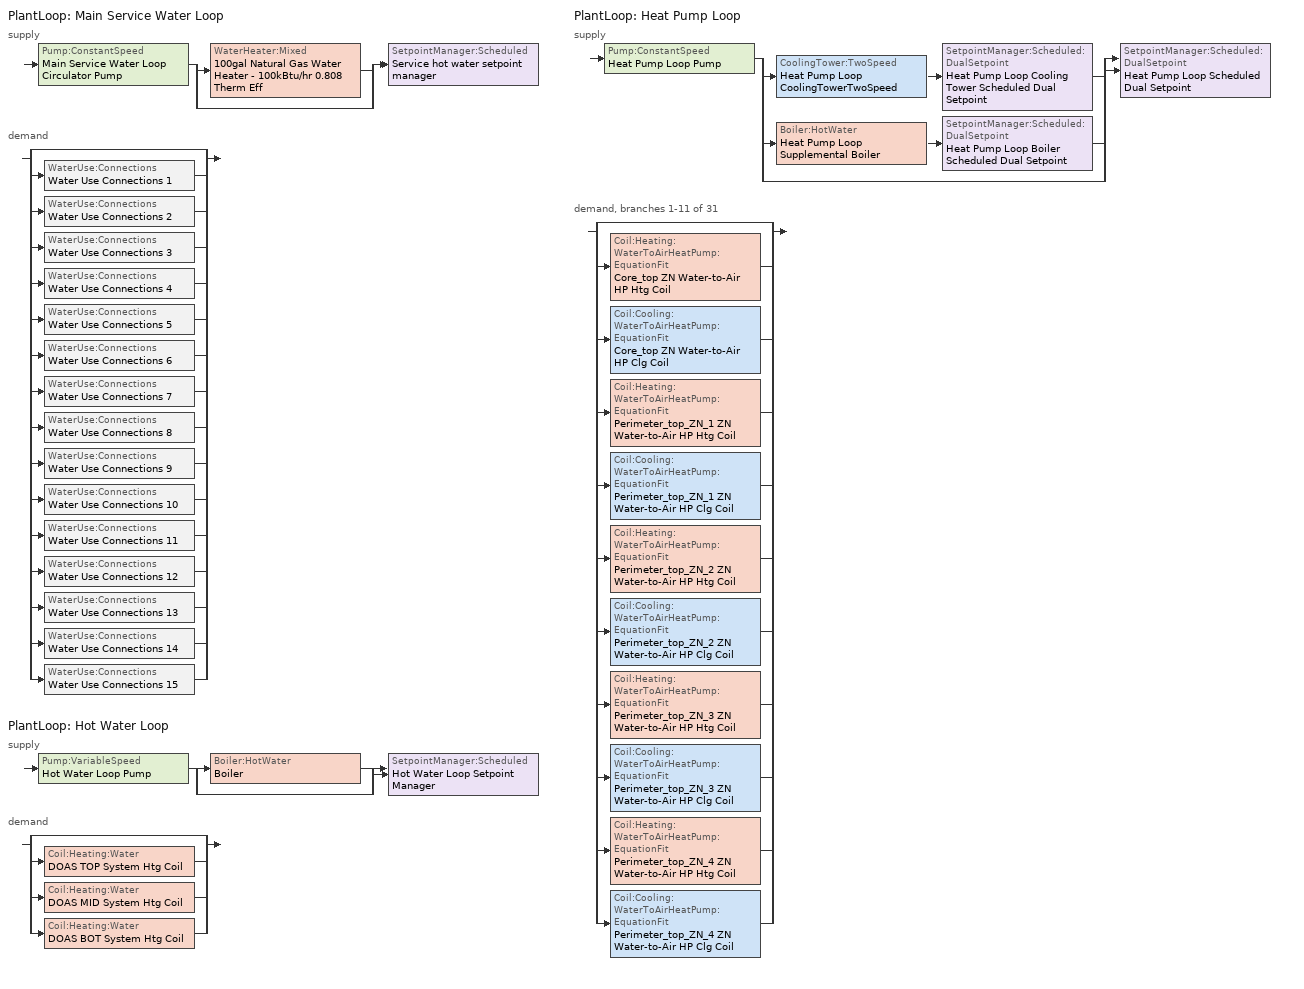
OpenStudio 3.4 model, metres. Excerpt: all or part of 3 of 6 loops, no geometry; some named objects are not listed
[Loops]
PlantLoop 'Main Service Water Loop'
 supply: Pump:ConstantSpeed 'Main Service Water Loop Circulator Pump' > split
  | WaterHeater:Mixed '100gal Natural Gas Water Heater - 100kBtu/hr 0.808 Therm Eff'
  | bypass
  join > SetpointManager:Scheduled 'Service hot water setpoint manager'
 demand: split
  | bypass
  | WaterUse:Connections 'Water Use Connections 1'
  | WaterUse:Connections 'Water Use Connections 2'
  | WaterUse:Connections 'Water Use Connections 3'
  | WaterUse:Connections 'Water Use Connections 4'
  | WaterUse:Connections 'Water Use Connections 5'
  | WaterUse:Connections 'Water Use Connections 6'
  | WaterUse:Connections 'Water Use Connections 7'
  | WaterUse:Connections 'Water Use Connections 8'
  | WaterUse:Connections 'Water Use Connections 9'
  | WaterUse:Connections 'Water Use Connections 10'
  | WaterUse:Connections 'Water Use Connections 11'
  | WaterUse:Connections 'Water Use Connections 12'
  | WaterUse:Connections 'Water Use Connections 13'
  | WaterUse:Connections 'Water Use Connections 14'
  | WaterUse:Connections 'Water Use Connections 15'
PlantLoop 'Hot Water Loop'
 supply: Pump:VariableSpeed 'Hot Water Loop Pump' > split
  | Boiler:HotWater 'Boiler'
  | bypass
  join > SetpointManager:Scheduled 'Hot Water Loop Setpoint Manager'
 demand: split
  | bypass
  | Coil:Heating:Water 'DOAS TOP System Htg Coil'
  | Coil:Heating:Water 'DOAS MID System Htg Coil'
  | Coil:Heating:Water 'DOAS BOT System Htg Coil'
PlantLoop 'Heat Pump Loop'
 supply: Pump:ConstantSpeed 'Heat Pump Loop Pump' > split
  | CoolingTower:TwoSpeed 'Heat Pump Loop CoolingTowerTwoSpeed' > SetpointManager:Scheduled:DualSetpoint 'Heat Pump Loop Cooling Tower Scheduled Dual Setpoint'
  | Boiler:HotWater 'Heat Pump Loop Supplemental Boiler' > SetpointManager:Scheduled:DualSetpoint 'Heat Pump Loop Boiler Scheduled Dual Setpoint'
  | bypass
  join > SetpointManager:Scheduled:DualSetpoint 'Heat Pump Loop Scheduled Dual Setpoint'
 demand, branches 1-11 of 31: split
  | bypass
  | Coil:Heating:WaterToAirHeatPump:EquationFit 'Core_top ZN Water-to-Air HP Htg Coil'
  | Coil:Cooling:WaterToAirHeatPump:EquationFit 'Core_top ZN Water-to-Air HP Clg Coil'
  | Coil:Heating:WaterToAirHeatPump:EquationFit 'Perimeter_top_ZN_1 ZN Water-to-Air HP Htg Coil'
  | Coil:Cooling:WaterToAirHeatPump:EquationFit 'Perimeter_top_ZN_1 ZN Water-to-Air HP Clg Coil'
  | Coil:Heating:WaterToAirHeatPump:EquationFit 'Perimeter_top_ZN_2 ZN Water-to-Air HP Htg Coil'
  | Coil:Cooling:WaterToAirHeatPump:EquationFit 'Perimeter_top_ZN_2 ZN Water-to-Air HP Clg Coil'
  | Coil:Heating:WaterToAirHeatPump:EquationFit 'Perimeter_top_ZN_3 ZN Water-to-Air HP Htg Coil'
  | Coil:Cooling:WaterToAirHeatPump:EquationFit 'Perimeter_top_ZN_3 ZN Water-to-Air HP Clg Coil'
  | Coil:Heating:WaterToAirHeatPump:EquationFit 'Perimeter_top_ZN_4 ZN Water-to-Air HP Htg Coil'
  | Coil:Cooling:WaterToAirHeatPump:EquationFit 'Perimeter_top_ZN_4 ZN Water-to-Air HP Clg Coil'
[Sizing:Zone] Zone Cooling Design Supply Air Temperature Input Method=SupplyAirTemperature; Zone Cooling Design Supply Air Temperature Difference {deltaC}=11.11; Zone Heating Design Supply Air Temperature Input Method=SupplyAirTemperature; Zone Heating Design Supply Air Temperature Difference {deltaC}=11.11; Zone Cooling Design Supply Air Humidity Ratio {kg-H2O/kg-air}=0.0085; Zone Heating Design Supply Air Humidity Ratio {kg-H2O/kg-air}=0.008; Cooling Design Air Flow Method=DesignDay; Heating Design Air Flow Method=DesignDay; Dedicated Outdoor Air System Control Strategy=NeutralSupplyAir
Name | Zone Cooling Design Supply Air Temperature {C} | Zone Heating Design Supply Air Temperature {C} | Account for Dedicated Outdoor Air System | Dedicated Outdoor Air Low Setpoint Temperature for Design {C} | Dedicated Outdoor Air High Setpoint Temperature for Design {C} | Design Minimum Zone Ventilation Efficiency
Core_bottom ZN | 12.7778 | 50 | Yes | 15.5556 | 21.1111 | 0.6
FirstFloor_Plenum ZN; MidFloor_Plenum ZN; TopFloor_Plenum ZN | 14 | 40 | No | autosize | autosize
[Zone equipment]
Core_bottom ZN: Core_bottom ZN WSHP, Core_bottom ZN Air Terminal
[AvailabilityManager:NightCycle] Applicability Schedule=Always On Discrete; Thermostat Tolerance {deltaC}=1
Name | Control Type | Cycling Run Time {s}
Availability Manager Night Cycle 1; Availability Manager Night Cycle 2; Availability Manager Night Cycle 3 | CycleOnAny | 1800
Availability Manager Night Cycle 4; Availability Manager Night Cycle 5; Availability Manager Night Cycle 6 | CycleOnAnyZoneFansOnly | 3600
[PlantLoop] Glycol Concentration=0; Minimum Loop Temperature {C}=10; Plant Loop Volume {m3}=Autocalculate
Name | Maximum Loop Temperature {C} | Load Distribution Scheme | Fluid Type
Main Service Water Loop | 60 | Optimal
Hot Water Loop |  | Optimal | Water
Heat Pump Loop | 35 | SequentialLoad | Water
[Sizing:Plant] Loop Type=Heating; Sizing Option=NonCoincident; Zone Timesteps in Averaging Window=1; Coincident Sizing Factor Mode=None
Name | Design Loop Exit Temperature {C} | Loop Design Temperature Difference {deltaC}
Main Service Water Loop | 60 | 5
Hot Water Loop | 82.2222 | 11.1111
Heat Pump Loop | 39 | 11
[SetpointManager:Scheduled] Control Variable=Temperature
Name | Schedule | Setpoint Node or NodeList
Service hot water setpoint manager | Service Water Loop Temp - 140F | Main Service Water Loop Supply Outlet Node
Hot Water Loop Setpoint Manager | Hot Water Loop Temp - 180F
[Pump:ConstantSpeed] Rated Flow Rate {m3/s}=autosize; Rated Power Consumption {W}=autosize; Fraction of Motor Inefficiencies to Fluid Stream=0; Pump Control Type=Intermittent; Design Power Sizing Method=PowerPerFlowPerPressure; Design Electric Power per Unit Flow Rate {W/(m3/s)}=348701.1; Design Shaft Power per Unit Flow Rate per Unit Head {W-s/m3-Pa}=1.28205
Name | Rated Pump Head {Pa} | Motor Efficiency
Main Service Water Loop Circulator Pump | 29891 | 0.7
Heat Pump Loop Pump | 179344 | 0.9
[WaterHeater:Mixed]
100gal Natural Gas Water Heater - 100kBtu/hr 0.808 Therm Eff: Tank Volume {m3}=0.378541; Setpoint Temperature Schedule=Service Water Loop Temp - 140F; Deadband Temperature Difference {deltaC}=2; Maximum Temperature Limit {C}=60; Heater Control Type=Cycle; Heater Maximum Capacity {W}=29307.1; Heater Fuel Type=NaturalGas; Heater Thermal Efficiency=0.808453; Off Cycle Parasitic Fuel Consumption Rate {W}=1886.44; Off Cycle Parasitic Fuel Type=NaturalGas; Off Cycle Parasitic Heat Fraction to Tank=0; On Cycle Parasitic Fuel Consumption Rate {W}=1886.44; On Cycle Parasitic Fuel Type=NaturalGas; On Cycle Parasitic Heat Fraction to Tank=0; Ambient Temperature Indicator=ThermalZone; Ambient Temperature Thermal Zone=Core_bottom ZN; Off Cycle Loss Coefficient to Ambient Temperature {W/K}=7.96239; On Cycle Loss Coefficient to Ambient Temperature {W/K}=7.96239; Use Side Effectiveness=1; Source Side Effectiveness=1; Use Side Design Flow Rate {m3/s}=autosize; Source Side Design Flow Rate {m3/s}=autosize; Indirect Water Heating Recovery Time {hr}=1.5; Source Side Flow Control Mode=IndirectHeatPrimarySetpoint
[WaterHeater:Sizing]
100gal Natural Gas Water Heater - 100kBtu/hr 0.808 Therm Eff: Design Mode=PeakDraw; Time Storage Can Meet Peak Draw {hr}=0.538503; Time for Tank Recovery {hr}=0; Nominal Tank Volume for Autosizing Plant Connections {m3}=1
[WaterUse:Connections] Drain Water Heat Exchanger Type=None; Drain Water Heat Exchanger Destination=Plant
Name | Water Use Equipment Name 1
Water Use Connections 1 | Core_bottom Service Water Use 0.17gpm
Water Use Connections 2 | Core_mid Service Water Use 0.17gpm
Water Use Connections 3 | Core_top Service Water Use 0.17gpm
Water Use Connections 4 | Perimeter_bot_ZN_1 Service Water Use 0.04gpm
Water Use Connections 5 | Perimeter_bot_ZN_2 Service Water Use 0.02gpm
Water Use Connections 6 | Perimeter_bot_ZN_3 Service Water Use 0.04gpm
Water Use Connections 7 | Perimeter_bot_ZN_4 Service Water Use 0.02gpm
Water Use Connections 8 | Perimeter_mid_ZN_1 Service Water Use 0.04gpm
Water Use Connections 9 | Perimeter_mid_ZN_2 Service Water Use 0.02gpm
Water Use Connections 10 | Perimeter_mid_ZN_3 Service Water Use 0.04gpm
Water Use Connections 11 | Perimeter_mid_ZN_4 Service Water Use 0.02gpm
Water Use Connections 12 | Perimeter_top_ZN_1 Service Water Use 0.04gpm
Water Use Connections 13 | Perimeter_top_ZN_2 Service Water Use 0.02gpm
Water Use Connections 14 | Perimeter_top_ZN_3 Service Water Use 0.04gpm
Water Use Connections 15 | Perimeter_top_ZN_4 Service Water Use 0.02gpm
[WaterUse:Equipment:Definition] Target Temperature Schedule=Mixed Water At Faucet Temp - 140F; Sensible Fraction Schedule=Fraction Sensible - 0.2; Latent Fraction Schedule=Fraction Latent - 0.05
Name | Peak Flow Rate {m3/s}
Core_bottom Service Water Use Def 0.17gpm; Core_mid Service Water Use Def 0.17gpm; Core_top Service Water Use Def 0.17gpm | 1.05864e-05
Perimeter_bot_ZN_1 Service Water Use Def 0.04gpm; Perimeter_bot_ZN_3 Service Water Use Def 0.04gpm; Perimeter_mid_ZN_1 Service Water Use Def 0.04gpm; Perimeter_mid_ZN_3 Service Water Use Def 0.04gpm; Perimeter_top_ZN_1 Service Water Use Def 0.04gpm; Perimeter_top_ZN_3 Service Water Use Def 0.04gpm | 2.23171e-06
Perimeter_bot_ZN_2 Service Water Use Def 0.02gpm; Perimeter_mid_ZN_2 Service Water Use Def 0.02gpm; Perimeter_top_ZN_2 Service Water Use Def 0.02gpm | 1.41286e-06
Perimeter_bot_ZN_4 Service Water Use Def 0.02gpm; Perimeter_mid_ZN_4 Service Water Use Def 0.02gpm; Perimeter_top_ZN_4 Service Water Use Def 0.02gpm | 1.41277e-06
[WaterUse:Equipment] Flow Rate Fraction Schedule=OfficeMedium BLDG_SWH_SCH
Name | Water Use Equipment Definition
Core_bottom Service Water Use 0.17gpm | Core_bottom Service Water Use Def 0.17gpm
Core_mid Service Water Use 0.17gpm | Core_mid Service Water Use Def 0.17gpm
Core_top Service Water Use 0.17gpm | Core_top Service Water Use Def 0.17gpm
Perimeter_bot_ZN_1 Service Water Use 0.04gpm | Perimeter_bot_ZN_1 Service Water Use Def 0.04gpm
Perimeter_bot_ZN_2 Service Water Use 0.02gpm | Perimeter_bot_ZN_2 Service Water Use Def 0.02gpm
Perimeter_bot_ZN_3 Service Water Use 0.04gpm | Perimeter_bot_ZN_3 Service Water Use Def 0.04gpm
Perimeter_bot_ZN_4 Service Water Use 0.02gpm | Perimeter_bot_ZN_4 Service Water Use Def 0.02gpm
Perimeter_mid_ZN_1 Service Water Use 0.04gpm | Perimeter_mid_ZN_1 Service Water Use Def 0.04gpm
Perimeter_mid_ZN_2 Service Water Use 0.02gpm | Perimeter_mid_ZN_2 Service Water Use Def 0.02gpm
Perimeter_mid_ZN_3 Service Water Use 0.04gpm | Perimeter_mid_ZN_3 Service Water Use Def 0.04gpm
Perimeter_mid_ZN_4 Service Water Use 0.02gpm | Perimeter_mid_ZN_4 Service Water Use Def 0.02gpm
Perimeter_top_ZN_1 Service Water Use 0.04gpm | Perimeter_top_ZN_1 Service Water Use Def 0.04gpm
Perimeter_top_ZN_2 Service Water Use 0.02gpm | Perimeter_top_ZN_2 Service Water Use Def 0.02gpm
Perimeter_top_ZN_3 Service Water Use 0.04gpm | Perimeter_top_ZN_3 Service Water Use Def 0.04gpm
Perimeter_top_ZN_4 Service Water Use 0.02gpm | Perimeter_top_ZN_4 Service Water Use Def 0.02gpm
[Pump:VariableSpeed]
Hot Water Loop Pump: Rated Pump Head {Pa}=179344; Motor Efficiency=0.9; Pump Control Type=Intermittent; Skin Loss Radiative Fraction=0.5; Design Power Sizing Method=PowerPerFlowPerPressure; Design Electric Power per Unit Flow Rate {W/(m3/s)}=348701.1; Design Shaft Power per Unit Flow Rate per Unit Head {W-s/m3-Pa}=1.28205; Design Minimum Flow Rate Fraction=0
[Boiler:HotWater] Efficiency Curve Temperature Evaluation Variable=LeavingBoiler; Minimum Part Load Ratio=0; Maximum Part Load Ratio=1.2; Optimum Part Load Ratio=1; Water Outlet Upper Temperature Limit {C}=95; Parasitic Electric Load {W}=0; Sizing Factor=1
Name | Fuel Type | Nominal Thermal Efficiency | Boiler Flow Mode
Boiler | NaturalGas | 0.78 | LeavingSetpointModulated
Heat Pump Loop Supplemental Boiler | Electricity | 0.8 | ConstantFlow
[SetpointManager:Scheduled:DualSetpoint] High Setpoint Schedule=Heat Pump Loop High Temp - 87F; Low Setpoint Schedule=Heat Pump Loop Low Temp - 67F
Heat Pump Loop Scheduled Dual Setpoint; Heat Pump Loop Cooling Tower Scheduled Dual Setpoint; Heat Pump Loop Boiler Scheduled Dual Setpoint
[CoolingTower:TwoSpeed]
Heat Pump Loop CoolingTowerTwoSpeed: Design Water Flow Rate {m3/s}=autosize; High Fan Speed Air Flow Rate {m3/s}=autosize; High Fan Speed Fan Power {W}=autosize; High Fan Speed U-Factor Times Area Value {W/K}=autosize; Low Fan Speed Air Flow Rate {m3/s}=AutoSize; Low Fan Speed Fan Power {W}=AutoSize; Low Fan Speed U-Factor Times Area Value {W/K}=AutoSize; Sizing Factor=1; Design Inlet Air Dry-Bulb Temperature {C}=35; Design Inlet Air Wet-Bulb Temperature {C}=25.6; Design Approach Temperature {deltaC}=autosize; Design Range Temperature {deltaC}=autosize
[Coil:Heating:Electric] Availability Schedule=Always On Discrete; Efficiency=1
Core_top ZN Supplemental Htg Coil; Perimeter_top_ZN_1 ZN Supplemental Htg Coil; Perimeter_top_ZN_2 ZN Supplemental Htg Coil; Perimeter_top_ZN_3 ZN Supplemental Htg Coil; Perimeter_top_ZN_4 ZN Supplemental Htg Coil
[Coil:Heating:WaterToAirHeatPump:EquationFit] Rated Heating Coefficient of Performance {W/W}=4.2
Name | Heating Capacity Curve | Heating Power Consumption Curve
Core_top ZN Water-to-Air HP Htg Coil | Curve Quad Linear 1 | Curve Quad Linear 2
Perimeter_top_ZN_1 ZN Water-to-Air HP Htg Coil | Curve Quad Linear 4 | Curve Quad Linear 5
Perimeter_top_ZN_2 ZN Water-to-Air HP Htg Coil | Curve Quad Linear 7 | Curve Quad Linear 8
Perimeter_top_ZN_3 ZN Water-to-Air HP Htg Coil | Curve Quad Linear 10 | Curve Quad Linear 11
Perimeter_top_ZN_4 ZN Water-to-Air HP Htg Coil | Curve Quad Linear 13 | Curve Quad Linear 14
[Coil:Cooling:WaterToAirHeatPump:EquationFit] Rated Cooling Coefficient of Performance {W/W}=3.4
Name | Total Cooling Capacity Curve | Sensible Cooling Capacity Curve | Cooling Power Consumption Curve
Core_top ZN Water-to-Air HP Clg Coil | TotCoolCapCurve | Curve Quint Linear 1 | Curve Quad Linear 3
Perimeter_top_ZN_1 ZN Water-to-Air HP Clg Coil | TotCoolCapCurve 1 | Curve Quint Linear 2 | Curve Quad Linear 6
Perimeter_top_ZN_2 ZN Water-to-Air HP Clg Coil | TotCoolCapCurve 2 | Curve Quint Linear 3 | Curve Quad Linear 9
Perimeter_top_ZN_3 ZN Water-to-Air HP Clg Coil | TotCoolCapCurve 3 | Curve Quint Linear 4 | Curve Quad Linear 12
Perimeter_top_ZN_4 ZN Water-to-Air HP Clg Coil | TotCoolCapCurve 4 | Curve Quint Linear 5 | Curve Quad Linear 15
[Fan:OnOff] Availability Schedule=Always On Discrete; Fan Total Efficiency=0.52; Pressure Rise {Pa}=331.288; Maximum Flow Rate {m3/s}=autosize; Motor Efficiency=0.8; Motor In Airstream Fraction=1
Name | Fan Power Ratio Function of Speed Ratio Curve | Fan Efficiency Ratio Function of Speed Ratio Curve
Core_top ZN WSHP Fan | Fan On Off Power Curve | Fan On Off Efficiency Curve
Perimeter_top_ZN_1 ZN WSHP Fan | Fan On Off Power Curve 1 | Fan On Off Efficiency Curve 1
Perimeter_top_ZN_2 ZN WSHP Fan | Fan On Off Power Curve 2 | Fan On Off Efficiency Curve 2
Perimeter_top_ZN_3 ZN WSHP Fan | Fan On Off Power Curve 3 | Fan On Off Efficiency Curve 3
Perimeter_top_ZN_4 ZN WSHP Fan | Fan On Off Power Curve 4 | Fan On Off Efficiency Curve 4
[ZoneHVAC:WaterToAirHeatPump] Availability Schedule=Always On Discrete; Supply Air Flow Rate During Cooling Operation {m3/s}=Autosize; Supply Air Flow Rate During Heating Operation {m3/s}=Autosize; Supply Air Flow Rate When No Cooling or Heating is Needed {m3/s}=autosize; Outdoor Air Flow Rate During Cooling Operation {m3/s}=autosize; Outdoor Air Flow Rate During Heating Operation {m3/s}=autosize; Outdoor Air Flow Rate When No Cooling or Heating is Needed {m3/s}=Autosize; Maximum Supply Air Temperature from Supplemental Heater {C}=Autosize
Name | Supply Air Fan | Heating Coil | Cooling Coil | Supplemental Heating Coil
Core_top ZN WSHP | Core_top ZN WSHP Fan | Core_top ZN Water-to-Air HP Htg Coil | Core_top ZN Water-to-Air HP Clg Coil | Core_top ZN Supplemental Htg Coil
Perimeter_top_ZN_1 ZN WSHP | Perimeter_top_ZN_1 ZN WSHP Fan | Perimeter_top_ZN_1 ZN Water-to-Air HP Htg Coil | Perimeter_top_ZN_1 ZN Water-to-Air HP Clg Coil | Perimeter_top_ZN_1 ZN Supplemental Htg Coil
Perimeter_top_ZN_2 ZN WSHP | Perimeter_top_ZN_2 ZN WSHP Fan | Perimeter_top_ZN_2 ZN Water-to-Air HP Htg Coil | Perimeter_top_ZN_2 ZN Water-to-Air HP Clg Coil | Perimeter_top_ZN_2 ZN Supplemental Htg Coil
Perimeter_top_ZN_3 ZN WSHP | Perimeter_top_ZN_3 ZN WSHP Fan | Perimeter_top_ZN_3 ZN Water-to-Air HP Htg Coil | Perimeter_top_ZN_3 ZN Water-to-Air HP Clg Coil | Perimeter_top_ZN_3 ZN Supplemental Htg Coil
Perimeter_top_ZN_4 ZN WSHP | Perimeter_top_ZN_4 ZN WSHP Fan | Perimeter_top_ZN_4 ZN Water-to-Air HP Htg Coil | Perimeter_top_ZN_4 ZN Water-to-Air HP Clg Coil | Perimeter_top_ZN_4 ZN Supplemental Htg Coil
[Coil:Heating:Water] Availability Schedule=Always On Discrete; Rated Inlet Water Temperature {C}=82.2222; Rated Inlet Air Temperature {C}=16.6; Rated Outlet Water Temperature {C}=71.1111; Rated Outlet Air Temperature {C}=32.2
DOAS TOP System Htg Coil; DOAS MID System Htg Coil; DOAS BOT System Htg Coil
[Controller:WaterCoil] Action=Normal; Controller Convergence Tolerance {deltaC}=0.0001; Minimum Actuated Flow {m3/s}=0
Name | Water Coil
DOAS TOP System Htg Coil Controller | DOAS TOP System Htg Coil
DOAS MID System Htg Coil Controller | DOAS MID System Htg Coil
DOAS BOT System Htg Coil Controller | DOAS BOT System Htg Coil
[Schedule:Constant]
Always On Discrete: Value=1
[Schedule:Ruleset]
Service Water Loop Temp - 140F: Default Day Schedule=Service Water Loop Temp - 140F Default
Fraction Sensible - 0.2: Default Day Schedule=Fraction Sensible - 0.2 Default
Fraction Latent - 0.05: Default Day Schedule=Fraction Latent - 0.05 Default
Mixed Water At Faucet Temp - 140F: Default Day Schedule=Mixed Water At Faucet Temp - 140F Default
OfficeMedium BLDG_SWH_SCH: Default Day Schedule=OfficeMedium BLDG_SWH_SCH Default; Summer Design Day Schedule=OfficeMedium BLDG_SWH_SCH Summer Design Day; Winter Design Day Schedule=OfficeMedium BLDG_SWH_SCH Winter Design Day
Hot Water Loop Temp - 180F: Default Day Schedule=Hot Water Loop Temp - 180F Default
Heat Pump Loop High Temp - 87F: Default Day Schedule=Heat Pump Loop High Temp - 87F Default
Heat Pump Loop Low Temp - 67F: Default Day Schedule=Heat Pump Loop Low Temp - 67F Default
[Schedule:Day]
Service Water Loop Temp - 140F Default; Mixed Water At Faucet Temp - 140F Default: 24, 0, 60
Fraction Sensible - 0.2 Default: 24, 0, 0.2
Fraction Latent - 0.05 Default: 24, 0, 0.05
OfficeMedium BLDG_SWH_SCH Default: 6, 0, 0, 11, 0, 0.04, 13, 0, 0.06, 14, 0, 0.09, 15, 0, 0.06, 18, 0, 0.04, 24, 0, 0
OfficeMedium BLDG_SWH_SCH Summer Design Day; OfficeMedium BLDG_SWH_SCH SmrDsn|Wkdy Day: 6, 0, 0, 7, 0, 0.07, 8, 0, 0.19, 9, 0, 0.35, 10, 0, 0.38, 11, 0, 0.39, 12, 0, 0.47, 13, 0, 0.57, 14, 0, 0.54, 15, 0, 0.34, 16, 0, 0.33, 17, 0, 0.44, 18, 0, 0.26, 19, 0, 0.21, 20, 0, 0.15, 21, 0, 0.17, 22, 0, 0.08, 24, 0, 0.05
OfficeMedium BLDG_SWH_SCH Winter Design Day; OfficeMedium BLDG_SWH_SCH WntrDsn|Sat Day: 6, 0, 0, 7, 0, 0.07, 8, 0, 0.11, 9, 0, 0.15, 10, 0, 0.21, 11, 0, 0.19, 12, 0, 0.23, 13, 0, 0.2, 14, 0, 0.19, 15, 0, 0.15, 16, 0, 0.13, 17, 0, 0.14, 19, 0, 0.07, 24, 0, 0
Hot Water Loop Temp - 180F Default: 24, 0, 82.2222
Heat Pump Loop High Temp - 87F Default: 24, 0, 30.5556
Heat Pump Loop Low Temp - 67F Default: 24, 0, 19.4444
[Schedule:Rule] Schedule Ruleset=OfficeMedium BLDG_SWH_SCH; Date Specification Type=DateRange; Start Month=1; Start Day=1; End Month=12; End Day=31
Name | Rule Order | Day Schedule | Apply Monday | Apply Tuesday | Apply Wednesday | Apply Thursday | Apply Friday | Apply Saturday
Schedule Rule 30 | 1 | OfficeMedium BLDG_SWH_SCH SmrDsn|Wkdy Day | Yes | Yes | Yes | Yes | Yes
Schedule Rule 31 | 0 | OfficeMedium BLDG_SWH_SCH WntrDsn|Sat Day |  |  |  |  |  | Yes
[Curve:QuadLinear] Minimum Value of w {BasedOnField A2}=-100; Maximum Value of w {BasedOnField A2}=100; Minimum Value of x {BasedOnField A3}=-100; Maximum Value of x {BasedOnField A3}=100; Minimum Value of y {BasedOnField A4}=0; Maximum Value of y {BasedOnField A4}=100; Minimum Value of z {BasedOnField A5}=0; Maximum Value of z {BasedOnField A5}=100
Name | Coefficient1 Constant | Coefficient2 w | Coefficient3 x | Coefficient4 y | Coefficient5 z
Curve Quad Linear 1; Curve Quad Linear 4; Curve Quad Linear 7; Curve Quad Linear 10; Curve Quad Linear 13 | 0.237847 | -3.35824 | 3.8064 | 0.1792 | 0.128607
Curve Quad Linear 2; Curve Quad Linear 5; Curve Quad Linear 8; Curve Quad Linear 11; Curve Quad Linear 14 | -3.79176 | 3.38799 | 1.50226 | -0.177654 | -0.10308
TotCoolCapCurve; TotCoolCapCurve 1; TotCoolCapCurve 2; TotCoolCapCurve 3; TotCoolCapCurve 4 | -4.30267 | 7.18537 | -2.23947 | 0.139996 | 0.10266
Curve Quad Linear 3; Curve Quad Linear 6; Curve Quad Linear 9; Curve Quad Linear 12; Curve Quad Linear 15 | -5.67776 | 0.438988 | 5.84528 | 0.141606 | -0.168728
[Curve:QuintLinear] Coefficient1 Constant=6.00194; Coefficient2 v=22.6301; Coefficient3 w=-26.7961; Coefficient4 x=-1.72375; Coefficient5 y=0.490645; Coefficient6 z=0.0693119; Minimum Value of v {BasedOnField A2}=-100; Maximum Value of v {BasedOnField A2}=100; Minimum Value of w {BasedOnField A2}=-100; Maximum Value of w {BasedOnField A2}=100; Minimum Value of x {BasedOnField A3}=-100; Maximum Value of x {BasedOnField A3}=100; Minimum Value of y {BasedOnField A4}=0; Maximum Value of y {BasedOnField A4}=100; Minimum Value of z {BasedOnField A5}=0; Maximum Value of z {BasedOnField A5}=100
Curve Quint Linear 1; Curve Quint Linear 2; Curve Quint Linear 3; Curve Quint Linear 4; Curve Quint Linear 5
[Curve:Exponent] Coefficient1 Constant=1; Coefficient2 Constant=0; Coefficient3 Constant=0; Minimum Value of x=0; Maximum Value of x=1
Fan On Off Power Curve; Fan On Off Power Curve 1; Fan On Off Power Curve 2; Fan On Off Power Curve 3; Fan On Off Power Curve 4
[Curve:Cubic] Coefficient1 Constant=1; Coefficient2 x=0; Coefficient3 x**2=0; Coefficient4 x**3=0; Minimum Value of x=0; Maximum Value of x=1
Fan On Off Efficiency Curve; Fan On Off Efficiency Curve 1; Fan On Off Efficiency Curve 2; Fan On Off Efficiency Curve 3; Fan On Off Efficiency Curve 4
